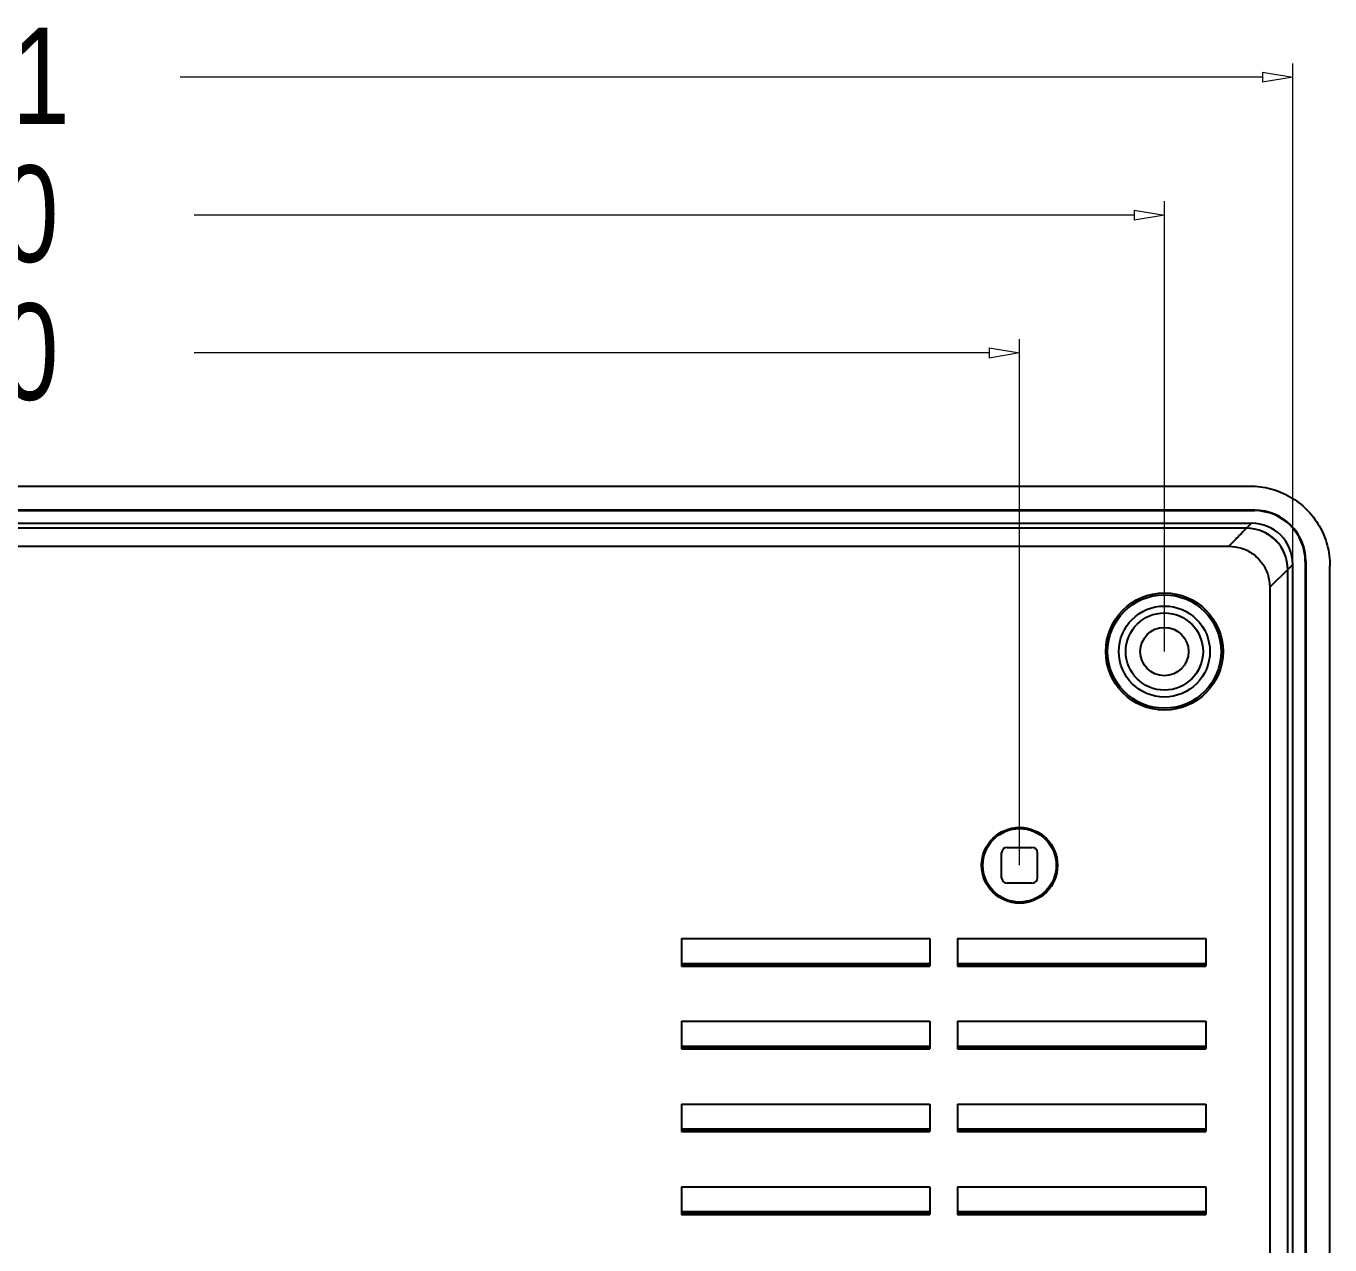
# Model space of a CAD drawing. Header units: inches. Extents: x -219 to 252, y -99 to 210.
# Drawn here: x 202.3 to 252.4, y 143.9 to 190.7 of the extents above; entities that cross this region are included whole.
import ezdxf

# ---------------------------------------------------------------- set-up
doc = ezdxf.new("R2010")
doc.units = ezdxf.units.IN
doc.header["$MEASUREMENT"] = 0

# ---------------------------------------------------------------- blocks, each defined once
blk = doc.blocks.new('block 400')
at = {"color": 7, "lineweight": 25, "true_color": 0xffffff}
blk.add_open_spline([(251.419, 170.119), (251.419, 171.201), (250.542, 172.077), (249.461, 172.077)], degree=3, dxfattribs=at)
blk = doc.blocks.new('block 401')
at = {"color": 7, "lineweight": 25, "true_color": 0xffffff}
blk.add_open_spline([(251.437, 170.138), (251.437, 171.219), (250.561, 172.096), (249.479, 172.096)], degree=3, dxfattribs=at)
blk = doc.blocks.new('block 411')
at = {"color": 7, "lineweight": 25, "true_color": 0xffffff}
blk.add_open_spline([(250.936, 170.013), (250.936, 170.889), (250.23, 171.595), (249.354, 171.595)], degree=3, dxfattribs=at)
blk = doc.blocks.new('block 429')
at = {"color": 7, "lineweight": 25, "true_color": 0xffffff}
blk.add_open_spline([(250.744, 169.819), (250.744, 169.984), (250.717, 170.149), (250.665, 170.307), (250.613, 170.464), (250.536, 170.613), (250.439, 170.747), (250.341, 170.881), (250.223, 171), (250.089, 171.097), (249.955, 171.195), (249.806, 171.271), (249.648, 171.323), (249.491, 171.375), (249.325, 171.403), (249.16, 171.403)], degree=3, knots=[0, 0, 0, 0, 1, 1, 1, 2, 2, 2, 3, 3, 3, 4, 4, 4, 5, 5, 5, 5], dxfattribs=at)
blk = doc.blocks.new('block 430')
at = {"color": 7, "lineweight": 25, "true_color": 0xffffff}
blk.add_open_spline([(249.159, 171.403), (249.109, 171.352), (249.059, 171.301), (249.009, 171.25), (248.934, 171.173), (248.859, 171.096), (248.784, 171.019), (248.684, 170.917), (248.584, 170.814), (248.484, 170.711)], degree=3, knots=[0, 0, 0, 0, 1, 1, 1, 2, 2, 2, 3, 3, 3, 3], dxfattribs=at)
blk = doc.blocks.new('block 431')
at = {"color": 7, "lineweight": 25, "true_color": 0xffffff}
blk.add_open_spline([(248.484, 170.711), (248.649, 170.711), (248.816, 170.685), (248.974, 170.634), (249.13, 170.584), (249.277, 170.509), (249.41, 170.413), (249.542, 170.317), (249.658, 170.201), (249.754, 170.069), (249.85, 169.936), (249.925, 169.789), (249.976, 169.633), (250.027, 169.475), (250.053, 169.308), (250.053, 169.143)], degree=3, knots=[0, 0, 0, 0, 1, 1, 1, 2, 2, 2, 3, 3, 3, 4, 4, 4, 5, 5, 5, 5], dxfattribs=at)
blk = doc.blocks.new('block 437')
at = {"color": 7, "lineweight": 25, "true_color": 0xffffff}
blk.add_open_spline([(249.293, 173.022), (249.56, 173.022), (249.829, 172.988), (250.088, 172.919), (250.347, 172.85), (250.597, 172.747), (250.829, 172.613), (251.061, 172.479), (251.275, 172.315), (251.465, 172.126), (251.654, 171.936), (251.819, 171.722), (251.953, 171.49), (252.086, 171.259), (252.19, 171.009), (252.259, 170.75), (252.329, 170.491), (252.364, 170.223), (252.364, 169.955)], degree=3, knots=[0, 0, 0, 0, 1, 1, 1, 2, 2, 2, 3, 3, 3, 4, 4, 4, 5, 5, 5, 6, 6, 6, 6], dxfattribs=at)
blk = doc.blocks.new('block 438')
at = {"color": 7, "lineweight": 25, "true_color": 0xffffff}
blk.add_open_spline([(240.926, 157.772), (241.043, 157.772), (241.138, 157.867), (241.138, 157.984)], degree=3, dxfattribs=at)
blk = doc.blocks.new('block 439')
at = {"color": 7, "lineweight": 25, "true_color": 0xffffff}
blk.add_open_spline([(239.761, 157.984), (239.761, 157.867), (239.856, 157.772), (239.973, 157.772)], degree=3, dxfattribs=at)
blk = doc.blocks.new('block 440')
at = {"color": 7, "lineweight": 25, "true_color": 0xffffff}
blk.add_open_spline([(239.973, 159.149), (239.856, 159.149), (239.761, 159.054), (239.761, 158.937)], degree=3, dxfattribs=at)
blk = doc.blocks.new('block 441')
at = {"color": 7, "lineweight": 25, "true_color": 0xffffff}
blk.add_open_spline([(241.138, 158.937), (241.138, 159.054), (241.043, 159.149), (240.926, 159.149)], degree=3, dxfattribs=at)
blk = doc.blocks.new('block 444')
at = {"color": 7, "lineweight": 25, "true_color": 0xffffff}
blk.add_open_spline([(246.936, 166.668), (246.936, 167.18), (246.521, 167.595), (246.01, 167.595), (245.498, 167.595), (245.083, 167.18), (245.083, 166.668), (245.083, 166.156), (245.498, 165.741), (246.01, 165.741), (246.521, 165.741), (246.936, 166.156), (246.936, 166.668), (246.936, 166.668), (246.936, 166.668), (246.936, 166.668)], degree=3, knots=[0, 0, 0, 0, 1, 1, 1, 2, 2, 2, 3, 3, 3, 4, 4, 4, 5, 5, 5, 5], dxfattribs=at)
blk = doc.blocks.new('block 445')
at = {"color": 7, "lineweight": 25, "true_color": 0xffffff}
blk.add_open_spline([(241.859, 158.46), (241.859, 159.239), (241.228, 159.87), (240.45, 159.87), (239.671, 159.87), (239.04, 159.239), (239.04, 158.46), (239.04, 157.682), (239.671, 157.05), (240.45, 157.05), (241.228, 157.05), (241.859, 157.682), (241.859, 158.46), (241.859, 158.46), (241.859, 158.46), (241.859, 158.46)], degree=3, knots=[0, 0, 0, 0, 1, 1, 1, 2, 2, 2, 3, 3, 3, 4, 4, 4, 5, 5, 5, 5], dxfattribs=at)
blk = doc.blocks.new('block 446')
at = {"color": 7, "lineweight": 25, "true_color": 0xffffff}
blk.add_open_spline([(241.906, 158.46), (241.906, 159.265), (241.254, 159.917), (240.45, 159.917), (239.645, 159.917), (238.993, 159.265), (238.993, 158.46), (238.993, 157.656), (239.645, 157.004), (240.45, 157.004), (241.254, 157.004), (241.906, 157.656), (241.906, 158.46), (241.906, 158.46), (241.906, 158.46), (241.906, 158.46)], degree=3, knots=[0, 0, 0, 0, 1, 1, 1, 2, 2, 2, 3, 3, 3, 4, 4, 4, 5, 5, 5, 5], dxfattribs=at)
blk = doc.blocks.new('block 447')
at = {"color": 7, "lineweight": 25, "true_color": 0xffffff}
blk.add_open_spline([(247.492, 166.668), (247.492, 167.487), (246.828, 168.151), (246.01, 168.151), (245.191, 168.151), (244.527, 167.487), (244.527, 166.668), (244.527, 165.849), (245.191, 165.185), (246.01, 165.185), (246.828, 165.185), (247.492, 165.849), (247.492, 166.668), (247.492, 166.668), (247.492, 166.668), (247.492, 166.668)], degree=3, knots=[0, 0, 0, 0, 1, 1, 1, 2, 2, 2, 3, 3, 3, 4, 4, 4, 5, 5, 5, 5], dxfattribs=at)
blk = doc.blocks.new('block 448')
at = {"color": 7, "lineweight": 25, "true_color": 0xffffff}
blk.add_open_spline([(250.744, 169.819), (250.745, 170.693), (250.038, 171.402), (249.164, 171.403), (249.163, 171.403), (249.161, 171.403), (249.16, 171.403)], degree=3, knots=[0, 0, 0, 0, 1, 1, 1, 2, 2, 2, 2], dxfattribs=at)
blk = doc.blocks.new('block 449')
at = {"color": 7, "lineweight": 25, "true_color": 0xffffff}
blk.add_open_spline([(247.757, 166.668), (247.757, 167.633), (246.975, 168.415), (246.01, 168.415), (245.044, 168.415), (244.262, 167.633), (244.262, 166.668), (244.262, 165.703), (245.044, 164.921), (246.01, 164.921), (246.975, 164.921), (247.757, 165.703), (247.757, 166.668), (247.757, 166.668), (247.757, 166.668), (247.757, 166.668)], degree=3, knots=[0, 0, 0, 0, 1, 1, 1, 2, 2, 2, 3, 3, 3, 4, 4, 4, 5, 5, 5, 5], dxfattribs=at)
blk = doc.blocks.new('block 450')
at = {"color": 7, "lineweight": 25, "true_color": 0xffffff}
blk.add_open_spline([(248.187, 166.668), (248.187, 167.871), (247.212, 168.846), (246.01, 168.846), (244.807, 168.846), (243.832, 167.871), (243.832, 166.668), (243.832, 165.465), (244.807, 164.49), (246.01, 164.49), (247.212, 164.49), (248.187, 165.465), (248.187, 166.668), (248.187, 166.668), (248.187, 166.668), (248.187, 166.668)], degree=3, knots=[0, 0, 0, 0, 1, 1, 1, 2, 2, 2, 3, 3, 3, 4, 4, 4, 5, 5, 5, 5], dxfattribs=at)
blk = doc.blocks.new('block 451')
at = {"color": 7, "lineweight": 25, "true_color": 0xffffff}
blk.add_open_spline([(248.26, 166.668), (248.26, 167.911), (247.252, 168.918), (246.01, 168.918), (244.767, 168.918), (243.759, 167.911), (243.759, 166.668), (243.759, 165.425), (244.767, 164.418), (246.01, 164.418), (247.252, 164.418), (248.26, 165.425), (248.26, 166.668), (248.26, 166.668), (248.26, 166.668), (248.26, 166.668)], degree=3, knots=[0, 0, 0, 0, 1, 1, 1, 2, 2, 2, 3, 3, 3, 4, 4, 4, 5, 5, 5, 5], dxfattribs=at)
blk = doc.blocks.new('block 499')
at = {"color": 7, "lineweight": 25, "true_color": 0xffffff}
blk.add_lwpolyline([(252.364, 99.313), (252.364, 169.955)], dxfattribs=at)
blk = doc.blocks.new('block 500')
at = {"color": 7, "lineweight": 25, "true_color": 0xffffff}
blk.add_lwpolyline([(251.437, 170.138), (251.437, 99.126)], dxfattribs=at)
blk = doc.blocks.new('block 501')
at = {"color": 7, "lineweight": 25, "true_color": 0xffffff}
blk.add_lwpolyline([(251.419, 170.119), (251.419, 99.145)], dxfattribs=at)
blk = doc.blocks.new('block 502')
at = {"color": 7, "lineweight": 25, "true_color": 0xffffff}
blk.add_lwpolyline([(250.936, 99.251), (250.936, 170.013)], dxfattribs=at)
blk = doc.blocks.new('block 505')
at = {"color": 7, "lineweight": 25, "true_color": 0xffffff}
blk.add_lwpolyline([(250.744, 136.447), (250.744, 169.819)], dxfattribs=at)
blk = doc.blocks.new('block 512')
at = {"color": 7, "lineweight": 25, "true_color": 0xffffff}
blk.add_lwpolyline([(250.053, 169.143), (250.053, 100.121)], dxfattribs=at)
blk = doc.blocks.new('block 514')
at = {"color": 7, "lineweight": 25, "true_color": 0xffffff}
blk.add_lwpolyline([(249.47, 172.096), (249.47, 172.077)], dxfattribs=at)
blk = doc.blocks.new('block 525')
at = {"color": 7, "lineweight": 25, "true_color": 0xffffff}
blk.add_lwpolyline([(247.598, 146.117), (247.598, 145.058)], dxfattribs=at)
blk = doc.blocks.new('block 526')
at = {"color": 7, "lineweight": 25, "true_color": 0xffffff}
blk.add_lwpolyline([(247.598, 149.294), (247.598, 148.235)], dxfattribs=at)
blk = doc.blocks.new('block 527')
at = {"color": 7, "lineweight": 25, "true_color": 0xffffff}
blk.add_lwpolyline([(247.598, 152.472), (247.598, 151.412)], dxfattribs=at)
blk = doc.blocks.new('block 528')
at = {"color": 7, "lineweight": 25, "true_color": 0xffffff}
blk.add_lwpolyline([(247.598, 155.649), (247.598, 154.59)], dxfattribs=at)
blk = doc.blocks.new('block 529')
at = {"color": 7, "lineweight": 25, "true_color": 0xffffff}
blk.add_lwpolyline([(241.138, 157.984), (241.138, 158.937)], dxfattribs=at)
blk = doc.blocks.new('block 531')
at = {"color": 7, "lineweight": 25, "true_color": 0xffffff}
blk.add_lwpolyline([(239.761, 157.984), (239.761, 158.937)], dxfattribs=at)
blk = doc.blocks.new('block 534')
at = {"color": 7, "lineweight": 25, "true_color": 0xffffff}
blk.add_lwpolyline([(149.527, 173.022), (249.297, 173.022)], dxfattribs=at)
blk = doc.blocks.new('block 535')
at = {"color": 7, "lineweight": 25, "true_color": 0xffffff}
blk.add_lwpolyline([(249.47, 172.096), (149.353, 172.096)], dxfattribs=at)
blk = doc.blocks.new('block 536')
at = {"color": 7, "lineweight": 25, "true_color": 0xffffff}
blk.add_lwpolyline([(149.353, 172.077), (249.47, 172.077)], dxfattribs=at)
blk = doc.blocks.new('block 537')
at = {"color": 7, "lineweight": 25, "true_color": 0xffffff}
blk.add_lwpolyline([(149.469, 171.595), (249.354, 171.595)], dxfattribs=at)
blk = doc.blocks.new('block 542')
at = {"color": 7, "lineweight": 25, "true_color": 0xffffff}
blk.add_lwpolyline([(249.16, 171.403), (201.226, 171.403)], dxfattribs=at)
blk = doc.blocks.new('block 547')
at = {"color": 7, "lineweight": 25, "true_color": 0xffffff}
blk.add_lwpolyline([(150.339, 170.711), (248.484, 170.711)], dxfattribs=at)
blk = doc.blocks.new('block 559')
at = {"color": 7, "lineweight": 25, "true_color": 0xffffff}
blk.add_lwpolyline([(238.067, 146.117), (238.067, 145.058)], dxfattribs=at)
blk = doc.blocks.new('block 560')
at = {"color": 7, "lineweight": 25, "true_color": 0xffffff}
blk.add_lwpolyline([(238.067, 149.294), (238.067, 148.235)], dxfattribs=at)
blk = doc.blocks.new('block 561')
at = {"color": 7, "lineweight": 25, "true_color": 0xffffff}
blk.add_lwpolyline([(238.067, 152.472), (238.067, 151.412)], dxfattribs=at)
blk = doc.blocks.new('block 562')
at = {"color": 7, "lineweight": 25, "true_color": 0xffffff}
blk.add_lwpolyline([(238.067, 155.649), (238.067, 154.59)], dxfattribs=at)
blk = doc.blocks.new('block 573')
at = {"color": 7, "lineweight": 25, "true_color": 0xffffff}
blk.add_lwpolyline([(237.008, 146.117), (237.008, 145.058)], dxfattribs=at)
blk = doc.blocks.new('block 574')
at = {"color": 7, "lineweight": 25, "true_color": 0xffffff}
blk.add_lwpolyline([(237.008, 149.294), (237.008, 148.235)], dxfattribs=at)
blk = doc.blocks.new('block 575')
at = {"color": 7, "lineweight": 25, "true_color": 0xffffff}
blk.add_lwpolyline([(237.008, 152.472), (237.008, 151.412)], dxfattribs=at)
blk = doc.blocks.new('block 576')
at = {"color": 7, "lineweight": 25, "true_color": 0xffffff}
blk.add_lwpolyline([(237.008, 155.649), (237.008, 154.59)], dxfattribs=at)
blk = doc.blocks.new('block 591')
at = {"color": 7, "lineweight": 25, "true_color": 0xffffff}
blk.add_lwpolyline([(227.476, 146.117), (227.476, 145.058)], dxfattribs=at)
blk = doc.blocks.new('block 592')
at = {"color": 7, "lineweight": 25, "true_color": 0xffffff}
blk.add_lwpolyline([(227.476, 149.294), (227.476, 148.235)], dxfattribs=at)
blk = doc.blocks.new('block 593')
at = {"color": 7, "lineweight": 25, "true_color": 0xffffff}
blk.add_lwpolyline([(227.476, 152.472), (227.476, 151.412)], dxfattribs=at)
blk = doc.blocks.new('block 594')
at = {"color": 7, "lineweight": 25, "true_color": 0xffffff}
blk.add_lwpolyline([(227.476, 155.649), (227.476, 154.59)], dxfattribs=at)
blk = doc.blocks.new('block 596')
at = {"color": 7, "lineweight": 25, "true_color": 0xffffff}
blk.add_lwpolyline([(239.973, 159.149), (240.926, 159.149)], dxfattribs=at)
blk = doc.blocks.new('block 601')
at = {"color": 7, "lineweight": 25, "true_color": 0xffffff}
blk.add_lwpolyline([(240.926, 157.772), (239.973, 157.772)], dxfattribs=at)
blk = doc.blocks.new('block 603')
at = {"color": 7, "lineweight": 25, "true_color": 0xffffff}
blk.add_lwpolyline([(238.067, 155.649), (247.598, 155.649)], dxfattribs=at)
blk = doc.blocks.new('block 604')
at = {"color": 7, "lineweight": 25, "true_color": 0xffffff}
blk.add_lwpolyline([(227.476, 155.649), (237.008, 155.649)], dxfattribs=at)
blk = doc.blocks.new('block 607')
at = {"color": 7, "lineweight": 25, "true_color": 0xffffff}
blk.add_lwpolyline([(238.067, 154.695), (247.598, 154.695)], dxfattribs=at)
blk = doc.blocks.new('block 608')
at = {"color": 7, "lineweight": 25, "true_color": 0xffffff}
blk.add_lwpolyline([(227.476, 154.695), (237.008, 154.695)], dxfattribs=at)
blk = doc.blocks.new('block 611')
at = {"color": 7, "lineweight": 25, "true_color": 0xffffff}
blk.add_lwpolyline([(238.067, 154.648), (247.598, 154.648)], dxfattribs=at)
blk = doc.blocks.new('block 612')
at = {"color": 7, "lineweight": 25, "true_color": 0xffffff}
blk.add_lwpolyline([(227.476, 154.648), (237.008, 154.648)], dxfattribs=at)
blk = doc.blocks.new('block 615')
at = {"color": 7, "lineweight": 25, "true_color": 0xffffff}
blk.add_lwpolyline([(238.067, 154.59), (247.598, 154.59)], dxfattribs=at)
blk = doc.blocks.new('block 616')
at = {"color": 7, "lineweight": 25, "true_color": 0xffffff}
blk.add_lwpolyline([(227.476, 154.59), (237.008, 154.59)], dxfattribs=at)
blk = doc.blocks.new('block 619')
at = {"color": 7, "lineweight": 25, "true_color": 0xffffff}
blk.add_lwpolyline([(238.067, 152.472), (247.598, 152.472)], dxfattribs=at)
blk = doc.blocks.new('block 620')
at = {"color": 7, "lineweight": 25, "true_color": 0xffffff}
blk.add_lwpolyline([(227.476, 152.472), (237.008, 152.472)], dxfattribs=at)
blk = doc.blocks.new('block 623')
at = {"color": 7, "lineweight": 25, "true_color": 0xffffff}
blk.add_lwpolyline([(238.067, 151.518), (247.598, 151.518)], dxfattribs=at)
blk = doc.blocks.new('block 624')
at = {"color": 7, "lineweight": 25, "true_color": 0xffffff}
blk.add_lwpolyline([(227.476, 151.518), (237.008, 151.518)], dxfattribs=at)
blk = doc.blocks.new('block 627')
at = {"color": 7, "lineweight": 25, "true_color": 0xffffff}
blk.add_lwpolyline([(238.067, 151.471), (247.598, 151.471)], dxfattribs=at)
blk = doc.blocks.new('block 628')
at = {"color": 7, "lineweight": 25, "true_color": 0xffffff}
blk.add_lwpolyline([(227.476, 151.471), (237.008, 151.471)], dxfattribs=at)
blk = doc.blocks.new('block 631')
at = {"color": 7, "lineweight": 25, "true_color": 0xffffff}
blk.add_lwpolyline([(238.067, 151.412), (247.598, 151.412)], dxfattribs=at)
blk = doc.blocks.new('block 632')
at = {"color": 7, "lineweight": 25, "true_color": 0xffffff}
blk.add_lwpolyline([(227.476, 151.412), (237.008, 151.412)], dxfattribs=at)
blk = doc.blocks.new('block 635')
at = {"color": 7, "lineweight": 25, "true_color": 0xffffff}
blk.add_lwpolyline([(238.067, 149.294), (247.598, 149.294)], dxfattribs=at)
blk = doc.blocks.new('block 636')
at = {"color": 7, "lineweight": 25, "true_color": 0xffffff}
blk.add_lwpolyline([(227.476, 149.294), (237.008, 149.294)], dxfattribs=at)
blk = doc.blocks.new('block 639')
at = {"color": 7, "lineweight": 25, "true_color": 0xffffff}
blk.add_lwpolyline([(238.067, 148.341), (247.598, 148.341)], dxfattribs=at)
blk = doc.blocks.new('block 640')
at = {"color": 7, "lineweight": 25, "true_color": 0xffffff}
blk.add_lwpolyline([(227.476, 148.341), (237.008, 148.341)], dxfattribs=at)
blk = doc.blocks.new('block 647')
at = {"color": 7, "lineweight": 25, "true_color": 0xffffff}
blk.add_lwpolyline([(238.067, 148.294), (247.598, 148.294)], dxfattribs=at)
blk = doc.blocks.new('block 648')
at = {"color": 7, "lineweight": 25, "true_color": 0xffffff}
blk.add_lwpolyline([(227.476, 148.294), (237.008, 148.294)], dxfattribs=at)
blk = doc.blocks.new('block 651')
at = {"color": 7, "lineweight": 25, "true_color": 0xffffff}
blk.add_lwpolyline([(238.067, 148.235), (247.598, 148.235)], dxfattribs=at)
blk = doc.blocks.new('block 652')
at = {"color": 7, "lineweight": 25, "true_color": 0xffffff}
blk.add_lwpolyline([(227.476, 148.235), (237.008, 148.235)], dxfattribs=at)
blk = doc.blocks.new('block 655')
at = {"color": 7, "lineweight": 25, "true_color": 0xffffff}
blk.add_lwpolyline([(238.067, 146.117), (247.598, 146.117)], dxfattribs=at)
blk = doc.blocks.new('block 656')
at = {"color": 7, "lineweight": 25, "true_color": 0xffffff}
blk.add_lwpolyline([(227.476, 146.117), (237.008, 146.117)], dxfattribs=at)
blk = doc.blocks.new('block 659')
at = {"color": 7, "lineweight": 25, "true_color": 0xffffff}
blk.add_lwpolyline([(238.067, 145.164), (247.598, 145.164)], dxfattribs=at)
blk = doc.blocks.new('block 660')
at = {"color": 7, "lineweight": 25, "true_color": 0xffffff}
blk.add_lwpolyline([(227.476, 145.164), (237.008, 145.164)], dxfattribs=at)
blk = doc.blocks.new('block 663')
at = {"color": 7, "lineweight": 25, "true_color": 0xffffff}
blk.add_lwpolyline([(238.067, 145.117), (247.598, 145.117)], dxfattribs=at)
blk = doc.blocks.new('block 664')
at = {"color": 7, "lineweight": 25, "true_color": 0xffffff}
blk.add_lwpolyline([(227.476, 145.117), (237.008, 145.117)], dxfattribs=at)
blk = doc.blocks.new('block 667')
at = {"color": 7, "lineweight": 25, "true_color": 0xffffff}
blk.add_lwpolyline([(238.067, 145.058), (247.598, 145.058)], dxfattribs=at)
blk = doc.blocks.new('block 668')
at = {"color": 7, "lineweight": 25, "true_color": 0xffffff}
blk.add_lwpolyline([(227.476, 145.058), (237.008, 145.058)], dxfattribs=at)
blk = doc.blocks.new('block 672')
at = {"color": 7, "lineweight": 25, "true_color": 0xffffff}
blk.add_lwpolyline([(250.744, 169.818), (250.053, 169.143)], dxfattribs=at)
blk = doc.blocks.new('block 673')
at = {"color": 7, "lineweight": 25, "true_color": 0xffffff}
blk.add_lwpolyline([(251.419, 170.119), (251.437, 170.138)], dxfattribs=at)
blk = doc.blocks.new('block 674')
at = {"color": 7, "lineweight": 25, "true_color": 0xffffff}
blk.add_lwpolyline([(250.936, 170.013), (250.744, 169.819)], dxfattribs=at)
blk = doc.blocks.new('block 701')
at = {"color": 7, "lineweight": 25, "true_color": 0xffffff}
blk.add_lwpolyline([(249.16, 171.403), (249.354, 171.595)], dxfattribs=at)
blk = doc.blocks.new('block 1003')
at = {"color": 3, "lineweight": 5, "true_color": 0x00ff00}
blk.add_lwpolyline([(240.45, 158.463), (240.45, 178.66)], dxfattribs=at)
blk = doc.blocks.new('block 1005')
at = {"color": 3, "lineweight": 5, "true_color": 0x00ff00}
blk.add_lwpolyline([(239.285, 178.13), (208.763, 178.13)], dxfattribs=at)
blk = doc.blocks.new('block 1011')
at = {"color": 3, "lineweight": 5, "true_color": 0x00ff00}
blk.add_lwpolyline([(239.285, 178.324), (240.45, 178.13)], dxfattribs=at)
blk = doc.blocks.new('block 1012')
at = {"color": 3, "lineweight": 5, "true_color": 0x00ff00}
blk.add_lwpolyline([(240.45, 178.13), (239.285, 177.936)], dxfattribs=at)
blk = doc.blocks.new('block 1013')
at = {"color": 3, "lineweight": 5, "true_color": 0x00ff00}
blk.add_lwpolyline([(239.285, 178.324), (239.285, 177.936)], dxfattribs=at)
blk = doc.blocks.new('block 1010')
for name in ['block 1011', 'block 1013', 'block 1012']:
    blk.add_blockref(name, (0, 0))
blk = doc.blocks.new('block 1014')
at = {"color": 7, "true_color": 0xffffff, "insert": (191.433, 176.277), "char_height": 3.70665, "attachment_point": 7}
blk.add_mtext('\\fAdobe Song Std L|b0|i0|c0|p34;\\W0.8;155.00', dxfattribs=at)
blk = doc.blocks.new('block 1016')
at = {"lineweight": 0}
blk.add_lwpolyline([(240.45, 158.463), (240.45, 158.463)], dxfattribs=at)
blk = doc.blocks.new('block 1017')
at = {"lineweight": 0}
blk.add_lwpolyline([(240.45, 178.13), (240.45, 178.13)], dxfattribs=at)
blk = doc.blocks.new('block 1001')
for name in ['block 1014', 'block 1010', 'block 1003', 'block 1005', 'block 1017', 'block 1016']:
    blk.add_blockref(name, (0, 0))
blk = doc.blocks.new('block 1019')
at = {"color": 3, "lineweight": 5, "true_color": 0x00ff00}
blk.add_lwpolyline([(246.01, 166.67), (246.01, 183.955)], dxfattribs=at)
blk = doc.blocks.new('block 1021')
at = {"color": 3, "lineweight": 5, "true_color": 0x00ff00}
blk.add_lwpolyline([(244.845, 183.426), (208.763, 183.426)], dxfattribs=at)
blk = doc.blocks.new('block 1024')
at = {"color": 3, "lineweight": 5, "true_color": 0x00ff00}
blk.add_lwpolyline([(244.845, 183.62), (246.01, 183.426)], dxfattribs=at)
blk = doc.blocks.new('block 1025')
at = {"color": 3, "lineweight": 5, "true_color": 0x00ff00}
blk.add_lwpolyline([(246.01, 183.426), (244.845, 183.231)], dxfattribs=at)
blk = doc.blocks.new('block 1026')
at = {"color": 3, "lineweight": 5, "true_color": 0x00ff00}
blk.add_lwpolyline([(244.845, 183.62), (244.845, 183.231)], dxfattribs=at)
blk = doc.blocks.new('block 1023')
for name in ['block 1024', 'block 1026', 'block 1025']:
    blk.add_blockref(name, (0, 0))
blk = doc.blocks.new('block 1031')
at = {"color": 7, "true_color": 0xffffff, "insert": (191.433, 181.572), "char_height": 3.70665, "attachment_point": 7}
blk.add_mtext('\\fAdobe Song Std L|b0|i0|c0|p34;\\W0.8;176.00', dxfattribs=at)
blk = doc.blocks.new('block 1032')
at = {"lineweight": 0}
blk.add_lwpolyline([(246.01, 166.67), (246.01, 166.67)], dxfattribs=at)
blk = doc.blocks.new('block 1018')
for name in ['block 1031', 'block 1019', 'block 1021', 'block 1023', 'block 1032']:
    blk.add_blockref(name, (0, 0))
blk = doc.blocks.new('block 1037')
at = {"color": 3, "lineweight": 5, "true_color": 0x00ff00}
blk.add_lwpolyline([(250.936, 170.015), (250.936, 189.25)], dxfattribs=at)
blk = doc.blocks.new('block 1039')
at = {"color": 3, "lineweight": 5, "true_color": 0x00ff00}
blk.add_lwpolyline([(249.771, 188.721), (208.233, 188.721)], dxfattribs=at)
blk = doc.blocks.new('block 1045')
at = {"color": 3, "lineweight": 5, "true_color": 0x00ff00}
blk.add_lwpolyline([(249.771, 188.915), (250.936, 188.721)], dxfattribs=at)
blk = doc.blocks.new('block 1046')
at = {"color": 3, "lineweight": 5, "true_color": 0x00ff00}
blk.add_lwpolyline([(250.936, 188.721), (249.771, 188.527)], dxfattribs=at)
blk = doc.blocks.new('block 1047')
at = {"color": 3, "lineweight": 5, "true_color": 0x00ff00}
blk.add_lwpolyline([(249.771, 188.915), (249.771, 188.527)], dxfattribs=at)
blk = doc.blocks.new('block 1044')
for name in ['block 1045', 'block 1047', 'block 1046']:
    blk.add_blockref(name, (0, 0))
blk = doc.blocks.new('block 1048')
at = {"color": 7, "true_color": 0xffffff, "insert": (191.857, 186.867), "char_height": 3.70665, "attachment_point": 7}
blk.add_mtext('\\fAdobe Song Std L|b0|i0|c0|p34;\\W0.8;194.61', dxfattribs=at)
blk = doc.blocks.new('block 1050')
at = {"lineweight": 0}
blk.add_lwpolyline([(250.936, 170.015), (250.936, 170.015)], dxfattribs=at)
blk = doc.blocks.new('block 1051')
at = {"lineweight": 0}
blk.add_lwpolyline([(250.936, 188.721), (250.936, 188.721)], dxfattribs=at)
blk = doc.blocks.new('block 1035')
for name in ['block 1048', 'block 1037', 'block 1039', 'block 1044', 'block 1051', 'block 1050']:
    blk.add_blockref(name, (0, 0))

msp = doc.modelspace()

# ---------------------------------------------------------------- block references
for name in ['block 1035', 'block 1018', 'block 1001', 'block 534', 'block 437', 'block 535', 'block 536', 'block 400', 'block 514', 'block 401', 'block 537', 'block 542', 'block 430', 'block 701', 'block 429', 'block 448', 'block 411', 'block 547', 'block 431', 'block 672', 'block 674', 'block 505', 'block 502', 'block 673', 'block 501', 'block 500', 'block 499', 'block 451', 'block 450', 'block 512', 'block 449', 'block 447', 'block 444', 'block 446', 'block 445', 'block 440', 'block 531', 'block 596', 'block 441', 'block 529', 'block 439', 'block 601', 'block 438', 'block 594', 'block 604', 'block 576', 'block 562', 'block 603', 'block 528', 'block 608', 'block 607', 'block 612', 'block 616', 'block 611', 'block 615', 'block 593', 'block 620', 'block 575', 'block 561', 'block 619', 'block 527', 'block 624', 'block 628', 'block 632', 'block 623', 'block 627', 'block 631', 'block 592', 'block 636', 'block 574', 'block 560', 'block 635', 'block 526', 'block 640', 'block 648', 'block 652', 'block 639', 'block 647', 'block 651', 'block 591', 'block 656', 'block 573', 'block 559', 'block 655', 'block 525', 'block 660', 'block 659', 'block 664', 'block 668', 'block 663', 'block 667']:
    msp.add_blockref(name, (0, 0))

doc.saveas('drawing.dxf')
